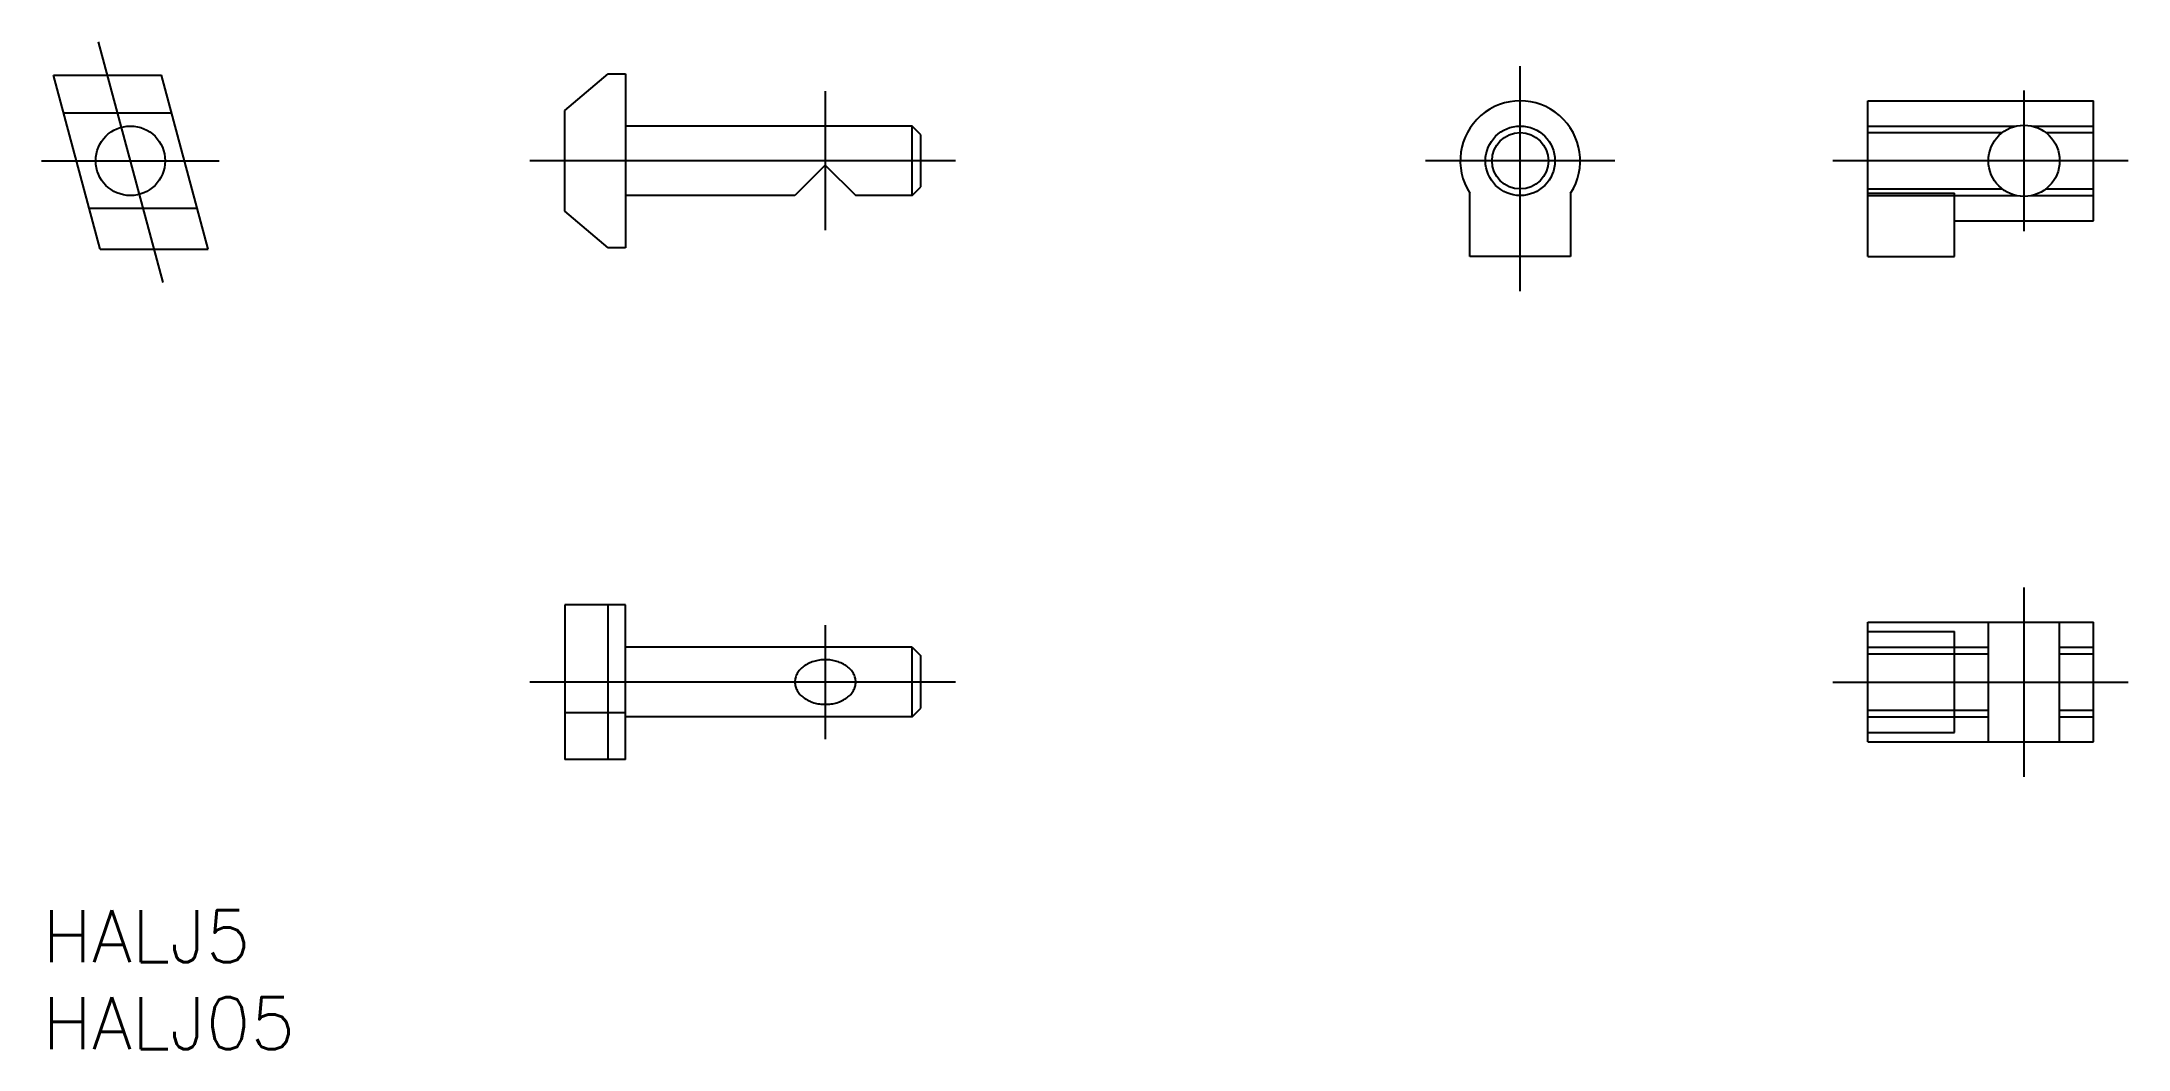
# Model space of a CAD drawing. Extents: x -5 to 115, y -51 to 7.
import ezdxf

# ---------------------------------------------------------------- set-up
doc = ezdxf.new("R2010")
doc.units = 0
doc.linetypes.add('CENTER', pattern=[50.8, 31.75, -6.35, 6.35, -6.35])
doc.linetypes.add('DASHED', pattern=[19.05, 12.7, -6.35])
doc.layers.get('0').update_dxf_attribs({"linetype": 'CONTINUOUS'})
doc.layers.add('CENTER', color=1, linetype='CENTER')
doc.styles.get("Standard").update_dxf_attribs({"font": 'txt.shx', "height": 3, "bigfont": 'bigfont.shx'})

msp = doc.modelspace()

# ---------------------------------------------------------------- linework, layer by layer
at = {"color": 7, "linetype": 'CONTINUOUS'}
for p, q in [((-1.74, -5.08), (-4.42, 4.92)), ((-4.42, 4.92), (1.79, 4.92)), ((4.47, -5.08), (1.79, 4.92)), ((25, 2.9), (27.5, 5)), ((27.5, 5), (28.5, 5)), ((28.5, 5), (28.5, -5)), ((2.37, 2.75), (-3.84, 2.75)), ((25, -2.9), (25, 2.9)), ((100, 3.45), (113, 3.45)), ((100, -5.5), (100, 3.45)), ((113, -3.45), (113, 3.45)), ((45, 2), (28.5, 2)), ((45.5, 1.5), (45, 2)), ((45, -2), (45, 2)), ((45.5, -1.5), (45.5, 1.5)), ((40, -0.25), (38.25, -2)), ((40, -0.25), (41.75, -2)), ((38.25, -2), (28.5, -2)), ((45, -2), (41.75, -2)), ((45, -2), (45.5, -1.5)), ((77.1, -5.5), (77.1, -1.87)), ((82.9, -1.87), (82.9, -5.5)), ((100, -1.87), (105, -1.87)), ((105, -5.5), (105, -1.87)), ((3.84, -2.75), (-2.37, -2.75)), ((27.5, -5), (25, -2.9)), ((105, -3.45), (113, -3.45)), ((-1.74, -5.08), (4.47, -5.08)), ((28.5, -5), (27.5, -5)), ((82.9, -5.5), (77.1, -5.5)), ((100, -5.5), (105, -5.5)), ((25, -25.55), (25, -34.45)), ((28.5, -25.55), (25, -25.55)), ((27.5, -34.45), (27.5, -25.55)), ((28.5, -34.45), (28.5, -25.55)), ((100, -26.55), (113, -26.55)), ((100, -33.45), (100, -26.55)), ((100, -27.1), (105, -27.1)), ((105, -32.9), (105, -27.1)), ((113, -33.45), (113, -26.55)), ((45, -28), (28.5, -28)), ((40, -28.72), (40, -31.28)), ((45, -32), (45, -28)), ((45, -28), (45.5, -28.5)), ((45.5, -31.5), (45.5, -28.5)), ((28.5, -31.77), (25, -31.77)), ((45, -32), (28.5, -32)), ((45, -32), (45.5, -31.5)), ((100, -32.9), (105, -32.9)), ((100, -33.45), (113, -33.45)), ((28.5, -34.45), (25, -34.45))]:
    msp.add_line(p, q, dxfattribs=at)
at = {"color": 3, "linetype": 'DASHED'}
for p, q in [((100, 2), (108.55, 2)), ((100, 1.62), (107.75, 1.62)), ((109.45, 2), (113, 2)), ((110.25, 1.62), (113, 1.62)), ((100, -1.62), (107.75, -1.62)), ((100, -2), (108.55, -2)), ((109.45, -2), (113, -2)), ((110.25, -1.62), (113, -1.62)), ((106.95, -33.45), (106.95, -26.55)), ((111.05, -33.45), (111.05, -26.55)), ((100, -28), (106.95, -28)), ((100, -28.38), (106.95, -28.38)), ((111.05, -28), (113, -28)), ((111.05, -28.38), (113, -28.38)), ((100, -31.62), (106.95, -31.62)), ((100, -32), (106.95, -32)), ((111.05, -31.62), (113, -31.62)), ((111.05, -32), (113, -32))]:
    msp.add_line(p, q, dxfattribs=at)
at = {"color": 7, "linetype": 'CONTINUOUS'}
msp.add_polyline3d([(41.75, -30, 0), (41.75, -29.94, 0), (41.74, -29.87, 0), (41.73, -29.81, 0), (41.72, -29.75, 0), (41.7, -29.69, 0), (41.67, -29.63, 0), (41.65, -29.57, 0), (41.62, -29.51, 0), (41.58, -29.45, 0), (41.54, -29.39, 0), (41.5, -29.34, 0), (41.46, -29.29, 0), (41.41, -29.23, 0), (41.35, -29.18, 0), (41.3, -29.14, 0), (41.24, -29.09, 0), (41.18, -29.05, 0), (41.11, -29.01, 0), (41.04, -28.97, 0), (40.97, -28.93, 0), (40.9, -28.9, 0), (40.82, -28.87, 0), (40.75, -28.84, 0), (40.67, -28.81, 0), (40.59, -28.79, 0), (40.51, -28.77, 0), (40.43, -28.75, 0), (40.34, -28.74, 0), (40.26, -28.73, 0), (40.17, -28.72, 0), (40.09, -28.72, 0), (40, -28.72, 0), (39.91, -28.72, 0), (39.83, -28.72, 0), (39.74, -28.73, 0), (39.66, -28.74, 0), (39.57, -28.75, 0), (39.49, -28.77, 0), (39.41, -28.79, 0), (39.33, -28.81, 0), (39.25, -28.84, 0), (39.17, -28.87, 0), (39.1, -28.9, 0), (39.03, -28.93, 0), (38.96, -28.97, 0), (38.89, -29.01, 0), (38.82, -29.05, 0), (38.76, -29.09, 0), (38.7, -29.14, 0), (38.65, -29.18, 0), (38.59, -29.23, 0), (38.54, -29.29, 0), (38.5, -29.34, 0), (38.46, -29.39, 0), (38.42, -29.45, 0), (38.38, -29.51, 0), (38.35, -29.57, 0), (38.33, -29.63, 0), (38.3, -29.69, 0), (38.28, -29.75, 0), (38.27, -29.81, 0), (38.26, -29.87, 0), (38.25, -29.94, 0), (38.25, -30, 0), (38.25, -30.06, 0), (38.26, -30.13, 0), (38.27, -30.19, 0), (38.28, -30.25, 0), (38.3, -30.31, 0), (38.33, -30.37, 0), (38.35, -30.43, 0), (38.38, -30.49, 0), (38.42, -30.55, 0), (38.46, -30.61, 0), (38.5, -30.66, 0), (38.54, -30.71, 0), (38.59, -30.77, 0), (38.65, -30.82, 0), (38.7, -30.86, 0), (38.76, -30.91, 0), (38.82, -30.95, 0), (38.89, -30.99, 0), (38.96, -31.03, 0), (39.03, -31.07, 0), (39.1, -31.1, 0), (39.17, -31.13, 0), (39.25, -31.16, 0), (39.33, -31.19, 0), (39.41, -31.21, 0), (39.49, -31.23, 0), (39.57, -31.25, 0), (39.66, -31.26, 0), (39.74, -31.27, 0), (39.83, -31.28, 0), (39.91, -31.28, 0), (40, -31.28, 0), (40.09, -31.28, 0), (40.17, -31.28, 0), (40.26, -31.27, 0), (40.34, -31.26, 0), (40.43, -31.25, 0), (40.51, -31.23, 0), (40.59, -31.21, 0), (40.67, -31.19, 0), (40.75, -31.16, 0), (40.82, -31.13, 0), (40.9, -31.1, 0), (40.97, -31.07, 0), (41.04, -31.03, 0), (41.11, -30.99, 0), (41.18, -30.95, 0), (41.24, -30.91, 0), (41.3, -30.86, 0), (41.35, -30.82, 0), (41.41, -30.77, 0), (41.46, -30.71, 0), (41.5, -30.66, 0), (41.54, -30.61, 0), (41.58, -30.55, 0), (41.62, -30.49, 0), (41.65, -30.43, 0), (41.67, -30.37, 0), (41.7, -30.31, 0), (41.72, -30.25, 0), (41.73, -30.19, 0), (41.74, -30.13, 0), (41.75, -30.06, 0), (41.75, -30, 0)], dxfattribs=at)
at = {"color": 3, "linetype": 'DASHED'}
msp.add_circle((0, 0), 2, dxfattribs=at)
at = {"color": 3, "linetype": 'CONTINUOUS'}
msp.add_circle((80, 0), 2, dxfattribs=at)
at = {"color": 7, "linetype": 'CONTINUOUS'}
for centre, radius in [((80, 0), 1.62), ((109, 0), 2.05)]:
    msp.add_circle(centre, radius, dxfattribs=at)
msp.add_arc((80, 0), 3.45, 327.2014, 212.7986, dxfattribs=at)
at = {"layer": 'CENTER', "color": 1, "linetype": 'CENTER'}
for p, q in [((1.88, -7.01), (-1.84, 6.85)), ((80, -7.5), (80, 5.45)), ((40, 4), (40, -4)), ((109, -4.05), (109, 4.05)), ((-5.11, 0), (5.11, 0)), ((47.5, 0), (23, 0)), ((85.45, 0), (74.55, 0)), ((115, 0), (98, 0)), ((109, -35.45), (109, -24.55)), ((40, -26.72), (40, -33.28)), ((47.5, -30), (23, -30)), ((98, -30), (115, -30))]:
    msp.add_line(p, q, dxfattribs=at)

# ---------------------------------------------------------------- texts
at = {"color": 7, "linetype": 'CONTINUOUS'}
for s, p in [('HALJ5', (-5.05, -46.13)), ('HALJ05', (-5.05, -51.13))]:
    msp.add_text(s, height=3, dxfattribs=at).set_placement(p)

doc.saveas('drawing.dxf')
